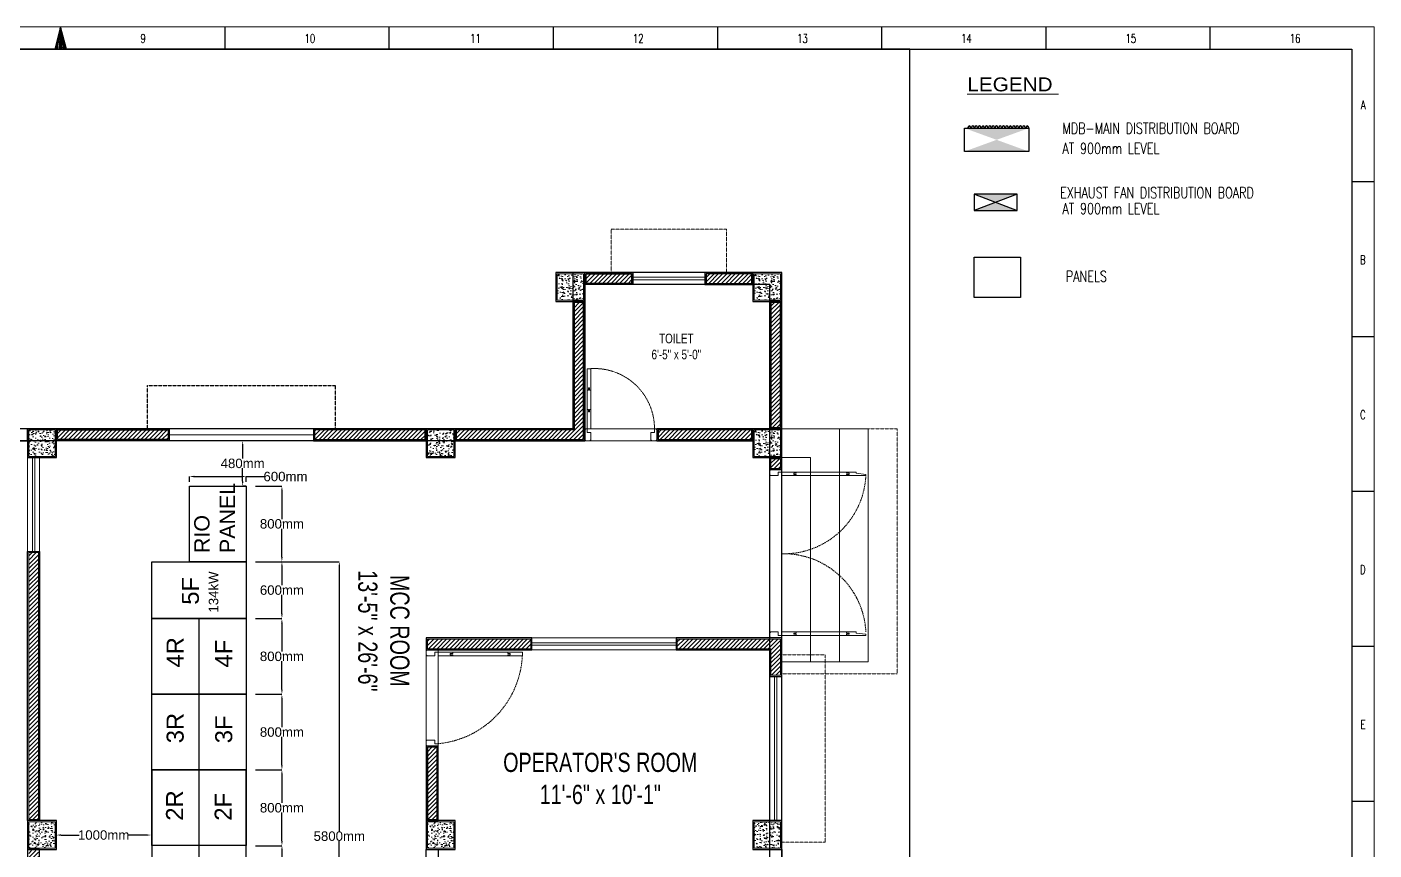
# Model space of a CAD drawing. Header units: inches. Extents: x -105538 to 282818, y -14900 to 167410.
# Drawn here: x -92005 to -77760, y 14336 to 23033 of the extents above; entities that cross this region are included whole.
import ezdxf

# ---------------------------------------------------------------- set-up
doc = ezdxf.new("R2010")
doc.units = ezdxf.units.IN
doc.header["$MEASUREMENT"] = 0
for name, pattern in [('DASH', [0.35, 0.25, -0.1]), ('DASHED', [0.75, 0.5, -0.25]), ('PHANTOMX2', [5, 2.5, -0.5, 0.5, -0.5, 0.5, -0.5])]:
    doc.linetypes.add(name, pattern=pattern)
doc.layers.get('Defpoints').update_dxf_attribs({"lineweight": 0})
for name, color, linetype in [('COLLUM', 1, 'Continuous'), ('Dimensions', 7, 'Continuous'), ('Panels', 1, 'Continuous'), ('TEG BORDER', 7, 'Continuous'), ('wall 05', 3, 'Continuous')]:
    doc.layers.add(name, color=color, linetype=linetype)
for name, color, linetype, lineweight in [('dim-8', 18, 'Continuous', 15), ('DOOR', 115, 'Continuous', 15), ('E-Legend', 7, 'Continuous', 30), ('E-MDB', 1, 'Continuous', 30), ('Glass', 142, 'Continuous', 9), ('grid', 9, 'Continuous', 13), ('HACTH', 8, 'Continuous', 9), ('Parapet', 6, 'Continuous', 15), ('Plaster Line', 5, 'Continuous', 15), ('Stair', 86, 'Continuous', 18), ('Sunshed', 5, 'Continuous', 15), ('WINDOW', 140, 'Continuous', 9)]:
    doc.layers.add(name, color=color, linetype=linetype, lineweight=lineweight)
doc.styles.get("Standard").update_dxf_attribs({"font": 'arial.ttf'})
doc.styles.add('Swiss721', font='swisscl.ttf')
doc.styles.add('TAVE1', font='ROMANS.shx', dxfattribs={"width": 0.75})
doc.styles.add('TEG BORDER', font='txt_qlt.shx', dxfattribs={"width": 0.7, "bigfont": 'hztxt.shx'})
doc.styles.add('TIMES', font='ARIALN.TTF')
doc.dimstyles.get("Standard").update_dxf_attribs({"dimtxt": 100, "dimasz": 50, "dimexe": 0.18, "dimexo": 0.0625, "dimgap": 0.09, "dimtad": 0, "dimtih": 1, "dimtoh": 1, "dimdec": 0, "dimzin": 0, "dimdsep": 46, "dimtxsty": 'Standard', "dimcen": 0.09, "dimadec": 0, "dimazin": 0, "dimtfac": 1, "dimtdec": 0, "dimtofl": 0, "dimtmove": 0, "dimatfit": 3, "dimfxl": 1, "dimtolj": 1, "dimtzin": 0, "dimarcsym": 0})
pattern_1 = [(45, (-3646018.81, -4345395.496), (-22.4506403, 22.4506403), [])]

# ---------------------------------------------------------------- blocks, each defined once
blk = doc.blocks.new('A$C0AFB10A6')
at = {"layer": 'Defpoints'}
for points in [[(0.25, 72), (0.25, 71.75), (0, 71.75), (0, 72)], [(5, 72), (5, 71.75), (4.75, 71.75), (4.75, 72)], [(0.25, 2), (0.25, 2.25), (0, 2.25), (0, 2)], [(5, 2), (5, 2.25), (4.75, 2.25), (4.75, 2)]]:
    blk.add_lwpolyline(points, close=True, dxfattribs=at)
at = {"layer": 'DOOR'}
for points in [[(5, 71), (3.5, 71), (3.5, 69.5), (0.25, 69.5), (0.25, 69.75), (0, 69.75), (0, 71.75), (0.25, 71.75), (0.25, 72), (4.75, 72), (4.75, 71.75), (5, 71.75), (5, 71)], [(10, 70.25), (10, 70), (11, 70), (11, 69.5), (5, 69.5), (5, 71), (11, 71), (11, 70.5), (10, 70.5), (10, 70.25), (10, 70.5), (11, 70.5), (11, 71), (32, 71), (32, 70.5), (33, 70.5), (33, 70), (32, 70), (32, 69.5), (11, 69.5), (40, 69.5), (40, 70), (35.99, 70.5), (35.99, 71), (32, 71)], [(5, 3), (3.5, 3), (3.5, 4.5), (0.25, 4.5), (0.25, 4.25), (0, 4.25), (0, 2.25), (0.25, 2.25), (0.25, 2), (4.75, 2), (4.75, 2.25), (5, 2.25), (5, 3)], [(10, 3.75), (10, 3.5), (11, 3.5), (11, 3), (5, 3), (5, 4.5), (11, 4.5), (11, 4), (10, 4), (10, 3.75), (10, 4), (11, 4), (11, 4.5), (32, 4.5), (32, 4), (33, 4), (33, 3.5), (32, 3.5), (32, 3), (11, 3), (40, 3), (40, 3.5), (35.99, 4), (35.99, 4.5), (32, 4.5)]]:
    blk.add_lwpolyline(points, dxfattribs=at)
at = {"layer": 'DOOR', "linetype": 'DASHED', "lineweight": 0}
for centre, start, end in [((5.83, 71.2), 268.6039, 357.1539), ((5.83, 2.8), 2.8461, 91.3961)]:
    blk.add_arc(centre, 34.21, start, end, dxfattribs=at)
at = {"layer": 'HACTH', "lineweight": 0, "ltscale": 10}
for p, q in [((0, 3.03), (0, 69.75)), ((5, 3), (5, 71))]:
    blk.add_line(p, q, dxfattribs=at)
blk = doc.blocks.new('A$C5AAA0143')
at = {"layer": 'Defpoints'}
for points in [[(-39.75, 5), (-40, 5), (-40, 4.75), (-39.75, 4.75)], [(-39.75, 0.25), (-40, 0.25), (-40, 0), (-39.75, 0)], [(0, 5), (-0.25, 5), (-0.25, 4.75), (0, 4.75)], [(0, 0.25), (-0.25, 0.25), (-0.25, 0), (0, 0)]]:
    blk.add_lwpolyline(points, close=True, dxfattribs=at)
at = {"layer": 'DOOR'}
for points in [[(-1.75, 10), (-2, 10), (-2, 11), (-2.5, 11), (-2.5, 5), (-1, 5), (-1, 11), (-1.5, 11), (-1.5, 10), (-1.75, 10), (-1.5, 10), (-1.5, 11), (-1, 11), (-1, 33.99), (-1.5, 33.99), (-1.5, 34.99), (-2, 34.99), (-2, 33.99), (-2.5, 33.99), (-2.5, 11), (-2.5, 39.99), (-1, 39.99), (-1, 33.99)], [(-39, 5), (-39, 3.5), (-37.5, 3.5), (-37.5, 0.25), (-37.75, 0.25), (-37.75, 0), (-39.75, 0), (-39.75, 0.25), (-40, 0.25), (-40, 4.75), (-39.75, 4.75), (-39.75, 5), (-39, 5)], [(-1, 5), (-1, 3.5), (-2.5, 3.5), (-2.5, 0.25), (-2.25, 0.25), (-2.25, 0), (-0.25, 0), (-0.25, 0.25), (0, 0.25), (0, 4.75), (-0.25, 4.75), (-0.25, 5), (-1, 5)]]:
    blk.add_lwpolyline(points, dxfattribs=at)
at = {"layer": 'DOOR', "linetype": 'DASHED', "lineweight": 0}
blk.add_arc((-0.49, 1.36), 38.68, 92.9729, 174.603, dxfattribs=at)
at = {"layer": 'HACTH', "lineweight": 0, "ltscale": 10}
for p, q in [((-1.5, 5), (-39, 5)), ((-2.25, 0), (-37.75, 0))]:
    blk.add_line(p, q, dxfattribs=at)
blk = doc.blocks.new('252 BORDER A2')
for p, q in [((297, 420), (297, 415)), ((334.12, 420), (334.12, 415)), ((371.25, 420), (371.25, 415)), ((408.37, 420), (408.37, 415)), ((445.5, 420), (445.5, 415)), ((482.62, 420), (482.62, 415)), ((519.75, 420), (519.75, 415)), ((556.87, 420), (556.87, 415)), ((594, 385), (589, 385)), ((594, 350), (589, 350)), ((594, 315), (589, 315)), ((594, 280), (589, 280)), ((594, 245), (589, 245))]:
    blk.add_line(p, q)
at = {"linetype": 'Continuous'}
blk.add_line((489, 415), (5, 415), dxfattribs=at)
at = {"color": 5, "lineweight": 15}
blk.add_lwpolyline([(0, 420), (594, 420), (594, 0), (0, 0)], close=True, dxfattribs=at)
blk.add_lwpolyline([(297, 420), (295.66, 415), (298.34, 415), (297, 420), (296, 415), (296.33, 415), (297, 420), (296.67, 415), (297.33, 415), (297, 420), (297.67, 415), (298, 415), (297, 420)])
blk.add_lwpolyline([(5, 415), (589, 415), (589, 5), (5, 5)], close=True)
at = {"layer": 'TEG BORDER'}
blk.add_line((489, 116), (489, 415), dxfattribs=at)
at = {"char_height": 2, "width": 2, "style": 'TEG BORDER'}
for s, insert, attachment_point in [('9', (315.05, 418.41), 1), ('\\pi2.2204e-016;10', (352.17, 418.41), 1), ('\\pi0.3;11', (389.3, 418.41), 1), ('\\pi2.2204e-016;12', (426.42, 418.41), 1), ('\\pi2.2204e-016;13', (463.55, 418.41), 1), ('\\pi-0.033333;14', (500.67, 418.41), 1), ('\\pi2.2204e-016;15', (537.8, 418.41), 1), ('\\pi0.033333;16', (574.92, 418.41), 1), ('A', (592.09, 403.39), 3), ('B', (592.09, 368.39), 3), ('C', (592.09, 333.39), 3), ('D', (592.09, 298.39), 3), ('E', (592.09, 263.39), 3)]:
    blk.add_mtext(s, dxfattribs=dict(at, insert=insert, attachment_point=attachment_point))
blk = doc.blocks.new('*D49')
at = {"layer": 'Defpoints', "color": 0, "transparency": 16777216}
for p in [(-89589, 17382), (-89588, 11582), (-88702, 11582)]:
    blk.add_point(p, dxfattribs=at)
at = {"layer": 'Dimensions', "color": 5, "lineweight": -2, "transparency": 16777216}
for p, q in [((-89589, 17382), (-88702, 17382)), ((-88702, 17332), (-88702, 14533)), ((-88702, 11632), (-88702, 14431)), ((-89588, 11582), (-88702, 11582))]:
    blk.add_line(p, q, dxfattribs=at)
at = {"layer": 'Dimensions', "color": 5, "transparency": 16777216}
for points in [[(-88710, 17332), (-88693, 17332), (-88702, 17382)], [(-88710, 11632), (-88693, 11632), (-88702, 11582)]]:
    blk.add_solid(points, dxfattribs=at)
at = {"layer": 'Dimensions', "color": 0, "transparency": 16777216, "insert": (-88702, 14482), "char_height": 100, "attachment_point": 5}
blk.add_mtext('\\A1;5800mm', dxfattribs=at)
blk = doc.blocks.new('*D50')
at = {"layer": 'Defpoints', "color": 0, "transparency": 16777216}
for p in [(-89589, 17382), (-89589, 16782), (-89309, 16782)]:
    blk.add_point(p, dxfattribs=at)
at = {"layer": 'Dimensions', "color": 5, "lineweight": -2, "transparency": 16777216}
for p, q in [((-89589, 17382), (-89309, 17382)), ((-89309, 17332), (-89309, 17133)), ((-89309, 16832), (-89309, 17031)), ((-89589, 16782), (-89309, 16782))]:
    blk.add_line(p, q, dxfattribs=at)
at = {"layer": 'Dimensions', "color": 5, "transparency": 16777216}
for points in [[(-89317, 17332), (-89301, 17332), (-89309, 17382)], [(-89317, 16832), (-89301, 16832), (-89309, 16782)]]:
    blk.add_solid(points, dxfattribs=at)
at = {"layer": 'Dimensions', "color": 0, "transparency": 16777216, "insert": (-89309, 17082), "char_height": 100, "attachment_point": 5}
blk.add_mtext('\\A1;600mm', dxfattribs=at)
blk = doc.blocks.new('*D51')
at = {"layer": 'Defpoints', "color": 0, "transparency": 16777216}
for p in [(-89589, 16782), (-89589, 15982), (-89309, 15982)]:
    blk.add_point(p, dxfattribs=at)
at = {"layer": 'Dimensions', "color": 5, "lineweight": -2, "transparency": 16777216}
for p, q in [((-89589, 16782), (-89309, 16782)), ((-89309, 16732), (-89309, 16433)), ((-89309, 16032), (-89309, 16331)), ((-89589, 15982), (-89309, 15982))]:
    blk.add_line(p, q, dxfattribs=at)
at = {"layer": 'Dimensions', "color": 5, "transparency": 16777216}
for points in [[(-89317, 16732), (-89301, 16732), (-89309, 16782)], [(-89317, 16032), (-89301, 16032), (-89309, 15982)]]:
    blk.add_solid(points, dxfattribs=at)
at = {"layer": 'Dimensions', "color": 0, "transparency": 16777216, "insert": (-89309, 16382), "char_height": 100, "attachment_point": 5}
blk.add_mtext('\\A1;800mm', dxfattribs=at)
blk = doc.blocks.new('*D52')
at = {"layer": 'Defpoints', "color": 0, "transparency": 16777216}
for p in [(-89589, 15982), (-89589, 15182), (-89309, 15182)]:
    blk.add_point(p, dxfattribs=at)
at = {"layer": 'Dimensions', "color": 5, "lineweight": -2, "transparency": 16777216}
for p, q in [((-89589, 15982), (-89309, 15982)), ((-89309, 15932), (-89309, 15633)), ((-89309, 15232), (-89309, 15531)), ((-89589, 15182), (-89309, 15182))]:
    blk.add_line(p, q, dxfattribs=at)
at = {"layer": 'Dimensions', "color": 5, "transparency": 16777216}
for points in [[(-89317, 15932), (-89301, 15932), (-89309, 15982)], [(-89317, 15232), (-89301, 15232), (-89309, 15182)]]:
    blk.add_solid(points, dxfattribs=at)
at = {"layer": 'Dimensions', "color": 0, "transparency": 16777216, "insert": (-89309, 15582), "char_height": 100, "attachment_point": 5}
blk.add_mtext('\\A1;800mm', dxfattribs=at)
blk = doc.blocks.new('*D53')
at = {"layer": 'Defpoints', "color": 0, "transparency": 16777216}
for p in [(-89589, 15182), (-89589, 14382), (-89309, 14382)]:
    blk.add_point(p, dxfattribs=at)
at = {"layer": 'Dimensions', "color": 5, "lineweight": -2, "transparency": 16777216}
for p, q in [((-89588, 15182), (-89308, 15182)), ((-89309, 15132), (-89309, 14833)), ((-89309, 14432), (-89309, 14731)), ((-89588, 14382), (-89308, 14382))]:
    blk.add_line(p, q, dxfattribs=at)
at = {"layer": 'Dimensions', "color": 5, "transparency": 16777216}
for points in [[(-89317, 15132), (-89300, 15132), (-89309, 15182)], [(-89317, 14432), (-89300, 14432), (-89309, 14382)]]:
    blk.add_solid(points, dxfattribs=at)
at = {"layer": 'Dimensions', "color": 0, "transparency": 16777216, "insert": (-89309, 14782), "char_height": 100, "attachment_point": 5}
blk.add_mtext('\\A1;800mm', dxfattribs=at)
blk = doc.blocks.new('*D54')
at = {"layer": 'Defpoints', "color": 0, "transparency": 16777216}
for p in [(-89588, 14382), (-89588, 13582), (-89308, 13582)]:
    blk.add_point(p, dxfattribs=at)
at = {"layer": 'Dimensions', "color": 5, "lineweight": -2, "transparency": 16777216}
for p, q in [((-89588, 14382), (-89308, 14382)), ((-89308, 14332), (-89308, 14033)), ((-89308, 13632), (-89308, 13931)), ((-89588, 13582), (-89308, 13582))]:
    blk.add_line(p, q, dxfattribs=at)
at = {"layer": 'Dimensions', "color": 5, "transparency": 16777216}
for points in [[(-89317, 14332), (-89300, 14332), (-89308, 14382)], [(-89317, 13632), (-89300, 13632), (-89308, 13582)]]:
    blk.add_solid(points, dxfattribs=at)
at = {"layer": 'Dimensions', "color": 0, "transparency": 16777216, "insert": (-89308, 13982), "char_height": 100, "attachment_point": 5}
blk.add_mtext('\\A1;800mm', dxfattribs=at)
blk = doc.blocks.new('*D58')
at = {"layer": 'Defpoints', "color": 0, "transparency": 16777216}
for p in [(-91694, 14494), (-90694, 14494), (-90694, 14494)]:
    blk.add_point(p, dxfattribs=at)
at = {"layer": 'Dimensions', "color": 5, "lineweight": -2, "transparency": 16777216}
for p, q in [((-91694, 14495), (-91694, 14495)), ((-91644, 14494), (-91454, 14494)), ((-90744, 14494), (-90934, 14494)), ((-90694, 14495), (-90694, 14495))]:
    blk.add_line(p, q, dxfattribs=at)
at = {"layer": 'Dimensions', "color": 5, "transparency": 16777216}
for points in [[(-91644, 14503), (-91644, 14486), (-91694, 14494)], [(-90744, 14503), (-90744, 14486), (-90694, 14494)]]:
    blk.add_solid(points, dxfattribs=at)
at = {"layer": 'Dimensions', "color": 0, "transparency": 16777216, "insert": (-91194, 14494), "char_height": 100, "attachment_point": 5}
blk.add_mtext('\\A1;1000mm', dxfattribs=at)
blk = doc.blocks.new('*D63')
at = {"layer": 'Defpoints', "color": 0, "transparency": 16777216}
for p in [(-89724, 18660), (-88976, 18660), (-89686, 18182)]:
    blk.add_point(p, dxfattribs=at)
at = {"layer": 'Dimensions', "color": 5, "lineweight": -2, "transparency": 16777216}
for p, q in [((-88976, 18660), (-89724, 18660)), ((-89724, 18610), (-89724, 18472)), ((-89724, 18232), (-89724, 18370)), ((-89686, 18182), (-89724, 18182))]:
    blk.add_line(p, q, dxfattribs=at)
at = {"layer": 'Dimensions', "color": 5, "transparency": 16777216}
for points in [[(-89732, 18610), (-89716, 18610), (-89724, 18660)], [(-89732, 18232), (-89716, 18232), (-89724, 18182)]]:
    blk.add_solid(points, dxfattribs=at)
at = {"layer": 'Dimensions', "color": 0, "transparency": 16777216, "insert": (-89724, 18421), "char_height": 100, "attachment_point": 5}
blk.add_mtext('\\A1;480mm', dxfattribs=at)
blk = doc.blocks.new('*D64')
at = {"layer": 'Defpoints', "color": 0, "transparency": 16777216}
for p in [(-90286, 18282), (-90286, 18228), (-89686, 18228)]:
    blk.add_point(p, dxfattribs=at)
at = {"layer": 'Dimensions', "color": 5, "lineweight": -2, "transparency": 16777216}
for p, q in [((-90286, 18228), (-90286, 18282)), ((-90236, 18282), (-89736, 18282)), ((-89686, 18228), (-89686, 18282)), ((-89686, 18282), (-89497, 18282))]:
    blk.add_line(p, q, dxfattribs=at)
at = {"layer": 'Dimensions', "color": 5, "transparency": 16777216}
for points in [[(-90236, 18291), (-90236, 18274), (-90286, 18282)], [(-89736, 18291), (-89736, 18274), (-89686, 18282)]]:
    blk.add_solid(points, dxfattribs=at)
at = {"layer": 'Dimensions', "color": 0, "transparency": 16777216, "insert": (-89271, 18282), "char_height": 100, "attachment_point": 5}
blk.add_mtext('\\A1;600mm', dxfattribs=at)
blk = doc.blocks.new('*D65')
at = {"layer": 'Defpoints', "color": 0, "transparency": 16777216}
for p in [(-89589, 18182), (-89589, 17382), (-89309, 17382)]:
    blk.add_point(p, dxfattribs=at)
at = {"layer": 'Dimensions', "color": 5, "lineweight": -2, "transparency": 16777216}
for p, q in [((-89589, 18182), (-89309, 18182)), ((-89309, 18132), (-89309, 17833)), ((-89309, 17432), (-89309, 17731)), ((-89589, 17382), (-89309, 17382))]:
    blk.add_line(p, q, dxfattribs=at)
at = {"layer": 'Dimensions', "color": 5, "transparency": 16777216}
for points in [[(-89317, 18132), (-89301, 18132), (-89309, 18182)], [(-89317, 17432), (-89301, 17432), (-89309, 17382)]]:
    blk.add_solid(points, dxfattribs=at)
at = {"layer": 'Dimensions', "color": 0, "transparency": 16777216, "insert": (-89309, 17782), "char_height": 100, "attachment_point": 5}
blk.add_mtext('\\A1;800mm', dxfattribs=at)

msp = doc.modelspace()

# ---------------------------------------------------------------- hatches: boundary and pattern name
h = msp.add_hatch(color=252)
h.dxf.hatch_style = 1
h.paths.add_polyline_path([(-81534.3, 21267.5), (-81986.3, 21267.5), (-81760.8, 21181.3)])
h.paths.add_polyline_path([(-81760.8, 21181.3), (-81988.2, 21094.8), (-81534.3, 21094.8)])
at = {"layer": 'HACTH', "lineweight": 0}
h = msp.add_hatch(dxfattribs=at)
h.set_pattern_fill('ANSI31', color=256, scale=254, style=0)
h.set_pattern_definition(pattern_1)
h.paths.add_polyline_path([(-84035.8, 18469.7), (-84137.4, 18469.7), (-84137.4, 18368.1), (-84035.8, 18368.1)])
h.paths.add_polyline_path([(-84035.8, 20120.7), (-84137.4, 20120.7), (-84137.4, 18799.9), (-84035.8, 18799.9)])
h.paths.add_polyline_path([(-84823.2, 20323.9), (-84340.6, 20323.9), (-84340.6, 20425.5), (-84823.2, 20425.5)])
h.paths.add_polyline_path([(-86093.2, 20425.5), (-86093.2, 20323.9), (-85610.6, 20323.9), (-85610.6, 20425.5)])
h.paths.add_polyline_path([(-86118.6, 20120.7), (-86220.2, 20120.7), (-86220.2, 18774.5), (-87464.8, 18774.5), (-87464.8, 18672.9), (-86118.6, 18672.9)])
h = msp.add_hatch(dxfattribs=at)
h.set_pattern_fill('AR-CONC', color=256, scale=12.7, style=0)
h.set_pattern_definition([(50, (-3530275.094, -4370798.36), (91.0920432, -7.9695211), [9.525, -104.775]), (355, (-3530275.09, -4370798.36), (-17.6214194, 95.528401), [7.62, -83.82]), (100.4514, (-3530267.5, -4370799.03), (73.4706915, 87.5588218), [8.0950041, -89.0450482]), (46.1842, (-3530275.1, -4370772.96), (135.5396132, -21.0209148), [14.2875, -157.1625]), (96.6356, (-3530263.8, -4370774.71), (118.7021636, 123.7129696), [12.1425066, -133.567551]), (351.1842, (-3530275.1, -4370772.96), (118.702067, 123.7130623), [11.43, -125.73]), (21, (-3530262.394, -4370779.31), (75.8071956, -51.1325991), [9.525, -104.775]), (326, (-3530262.39, -4370779.31), (30.9010472, 92.0940557), [7.62, -83.82]), (71.4514, (-3530256.08, -4370783.57), (106.7082738, 40.9613731), [8.0950041, -89.0450482]), (37.5, (-3530275.094, -4370798.362), (1.54430163, 42.27751944), [0, -82.804, 0, -85.09, 0, -84.1375]), (7.5, (-3530275.094, -4370798.362), (33.40983126, 50.0902874), [0, -48.514, 0, -80.899, 0, -32.0675]), (327.5, (-3530303.415, -4370798.362), (67.7954494, -2.8644687), [0, -31.75, 0, -99.06, 0, -131.445]), (317.5, (-3530316.115, -4370798.36), (74.0646435, 12.71333276), [0, -41.275, 0, -65.786, 0, -93.345])])
h.paths.add_polyline_path([(-86398, 20146.1), (-86118.6, 20146.1), (-86118.6, 20425.5), (-86398, 20425.5)])
h = msp.add_hatch(dxfattribs=at)
h.set_pattern_fill('AR-CONC', color=256, scale=12.7, style=0)
h.set_pattern_definition([(50, (-3528192.294, -4370798.36), (91.0920432, -7.9695211), [9.525, -104.775]), (355, (-3528192.29, -4370798.36), (-17.6214194, 95.528401), [7.62, -83.82]), (100.4514, (-3528184.7, -4370799.03), (73.4706915, 87.5588218), [8.0950041, -89.0450482]), (46.1842, (-3528192.3, -4370772.96), (135.5396132, -21.0209148), [14.2875, -157.1625]), (96.6356, (-3528181, -4370774.71), (118.7021636, 123.7129696), [12.1425066, -133.567551]), (351.1842, (-3528192.3, -4370772.96), (118.702067, 123.7130623), [11.43, -125.73]), (21, (-3528179.594, -4370779.31), (75.8071956, -51.1325991), [9.525, -104.775]), (326, (-3528179.59, -4370779.31), (30.9010472, 92.0940557), [7.62, -83.82]), (71.4514, (-3528173.28, -4370783.57), (106.7082738, 40.9613731), [8.0950041, -89.0450482]), (37.5, (-3528192.294, -4370798.362), (1.54430163, 42.27751944), [0, -82.804, 0, -85.09, 0, -84.1375]), (7.5, (-3528192.294, -4370798.362), (33.40983126, 50.0902874), [0, -48.514, 0, -80.899, 0, -32.0675]), (327.5, (-3528220.615, -4370798.362), (67.7954494, -2.8644687), [0, -31.75, 0, -99.06, 0, -131.445]), (317.5, (-3528233.315, -4370798.36), (74.0646435, 12.71333276), [0, -41.275, 0, -65.786, 0, -93.345])])
h.paths.add_polyline_path([(-84315.2, 20146.1), (-84035.8, 20146.1), (-84035.8, 20425.5), (-84315.2, 20425.5)])
h = msp.add_hatch(dxfattribs=at)
h.set_pattern_fill('AR-CONC', color=256, scale=12.7, style=0)
h.set_pattern_definition([(50, (-3668377.05, -4345497.096), (91.0920432, -7.9695211), [9.525, -104.775]), (355, (-3668377.05, -4345497.1), (-17.6214194, 95.528401), [7.62, -83.82]), (100.4514, (-3668369.46, -4345497.76), (73.4706915, 87.5588218), [8.0950041, -89.0450482]), (46.1842, (-3668377.05, -4345471.7), (135.5396132, -21.0209148), [14.2875, -157.1625]), (96.6356, (-3668365.75, -4345473.45), (118.7021636, 123.7129696), [12.1425066, -133.567551]), (351.1842, (-3668377.05, -4345471.7), (118.702067, 123.7130623), [11.43, -125.73]), (21, (-3668364.35, -4345478.046), (75.8071956, -51.1325991), [9.525, -104.775]), (326, (-3668364.35, -4345478.05), (30.9010472, 92.0940557), [7.62, -83.82]), (71.4514, (-3668358.03, -4345482.31), (106.7082738, 40.9613731), [8.0950041, -89.0450482]), (37.5, (-3668377.05, -4345497.096), (1.54430163, 42.27751944), [0, -82.804, 0, -85.09, 0, -84.1375]), (7.5, (-3668377.05, -4345497.096), (33.40983126, 50.0902874), [0, -48.514, 0, -80.899, 0, -32.0675]), (327.5, (-3668405.37, -4345497.096), (67.7954494, -2.86446871), [0, -31.75, 0, -99.06, 0, -131.445]), (317.5, (-3668418.07, -4345497.096), (74.0646435, 12.71333276), [0, -41.275, 0, -65.786, 0, -93.345])])
h.paths.add_polyline_path([(-91846.3, 18660.2), (-91846.3, 18774.5), (-91986, 18774.5), (-91986, 18660.2)])
h.paths.add_polyline_path([(-91706.6, 18660.2), (-91706.6, 18774.5), (-91846.3, 18774.5), (-91846.3, 18660.2)])
h.paths.add_polyline_path([(-91846.3, 18495.1), (-91706.6, 18495.1), (-91706.6, 18660.2), (-91846.3, 18660.2)])
h.paths.add_polyline_path([(-91986, 18495.1), (-91846.3, 18495.1), (-91846.3, 18660.2), (-91986, 18660.2)])
h = msp.add_hatch(dxfattribs=at)
h.set_pattern_fill('ANSI31', color=256, scale=254, style=0)
h.set_pattern_definition(pattern_1)
h.paths.add_polyline_path([(-87795, 18774.5), (-88963.4, 18774.5), (-88963.4, 18672.9), (-87795, 18672.9)])
h.paths.add_polyline_path([(-91681.2, 18672.9), (-90512.8, 18672.9), (-90512.8, 18774.5), (-91681.2, 18774.5)])
h = msp.add_hatch(dxfattribs=at)
h.set_pattern_fill('AR-CONC', color=256, scale=12.7, style=0)
h.set_pattern_definition([(50, (-3527455.694, -4372449.36), (91.0920432, -7.9695211), [9.525, -104.775]), (355, (-3527455.69, -4372449.36), (-17.6214194, 95.528401), [7.62, -83.82]), (100.4514, (-3527448.1, -4372450.03), (73.4706915, 87.5588218), [8.0950041, -89.0450482]), (46.1842, (-3527455.7, -4372423.96), (135.5396132, -21.0209148), [14.2875, -157.1625]), (96.6356, (-3527444.4, -4372425.71), (118.7021636, 123.7129696), [12.1425066, -133.567551]), (351.1842, (-3527455.7, -4372423.96), (118.702067, 123.7130623), [11.43, -125.73]), (21, (-3527442.994, -4372430.31), (75.8071956, -51.1325991), [9.525, -104.775]), (326, (-3527442.99, -4372430.31), (30.9010472, 92.0940557), [7.62, -83.82]), (71.4514, (-3527436.68, -4372434.57), (106.7082738, 40.9613731), [8.0950041, -89.0450482]), (37.5, (-3527455.694, -4372449.362), (1.54430163, 42.27751944), [0, -82.804, 0, -85.09, 0, -84.1375]), (7.5, (-3527455.694, -4372449.362), (33.40983126, 50.0902874), [0, -48.514, 0, -80.899, 0, -32.0675]), (327.5, (-3527484.015, -4372449.362), (67.7954494, -2.8644687), [0, -31.75, 0, -99.06, 0, -131.445]), (317.5, (-3527496.715, -4372449.36), (74.0646435, 12.71333276), [0, -41.275, 0, -65.786, 0, -93.345])])
h.paths.add_polyline_path([(-87769.6, 18774.5), (-87769.6, 18495.1), (-87490.2, 18495.1), (-87490.2, 18774.5)])
h = msp.add_hatch(dxfattribs=at)
h.set_pattern_fill('ANSI31', color=256, scale=254, style=0)
h.set_pattern_definition([(45, (-3676682.85, -4345497.096), (-22.4506403, 22.4506403), [])])
h.paths.add_polyline_path([(-84340.6, 18774.5), (-85331.2, 18774.5), (-85331.2, 18672.9), (-84340.6, 18672.9)])
h = msp.add_hatch(dxfattribs=at)
h.set_pattern_fill('AR-CONC', color=256, scale=12.7, style=0)
h.set_pattern_definition([(50, (-3528192.294, -4372449.36), (91.0920432, -7.9695211), [9.525, -104.775]), (355, (-3528192.29, -4372449.36), (-17.6214194, 95.528401), [7.62, -83.82]), (100.4514, (-3528184.7, -4372450.03), (73.4706915, 87.5588218), [8.0950041, -89.0450482]), (46.1842, (-3528192.3, -4372423.96), (135.5396132, -21.0209148), [14.2875, -157.1625]), (96.6356, (-3528181, -4372425.71), (118.7021636, 123.7129696), [12.1425066, -133.567551]), (351.1842, (-3528192.3, -4372423.96), (118.702067, 123.7130623), [11.43, -125.73]), (21, (-3528179.594, -4372430.31), (75.8071956, -51.1325991), [9.525, -104.775]), (326, (-3528179.59, -4372430.31), (30.9010472, 92.0940557), [7.62, -83.82]), (71.4514, (-3528173.28, -4372434.57), (106.7082738, 40.9613731), [8.0950041, -89.0450482]), (37.5, (-3528192.294, -4372449.362), (1.54430163, 42.27751944), [0, -82.804, 0, -85.09, 0, -84.1375]), (7.5, (-3528192.294, -4372449.362), (33.40983126, 50.0902874), [0, -48.514, 0, -80.899, 0, -32.0675]), (327.5, (-3528220.615, -4372449.362), (67.7954494, -2.8644687), [0, -31.75, 0, -99.06, 0, -131.445]), (317.5, (-3528233.315, -4372449.36), (74.0646435, 12.71333276), [0, -41.275, 0, -65.786, 0, -93.345])])
h.paths.add_polyline_path([(-84315.2, 18495.1), (-84035.8, 18495.1), (-84035.8, 18774.5), (-84315.2, 18774.5)])
h = msp.add_hatch(dxfattribs=at)
h.set_pattern_fill('ANSI31', color=256, scale=254, style=0)
h.set_pattern_definition(pattern_1)
h.paths.add_polyline_path([(-91884.4, 17479.1), (-91986, 17479.1), (-91986, 14659.7), (-91884.4, 14659.7)])
h.paths.add_polyline_path([(-91986, 11764.1), (-91884.4, 11764.1), (-91884.4, 14329.5), (-91986, 14329.5)])
h = msp.add_hatch(dxfattribs=at)
h.set_pattern_fill('ANSI31', color=256, scale=254, style=0)
h.set_pattern_definition(pattern_1)
h.paths.add_polyline_path([(-87668, 15421.7), (-87769.6, 15421.7), (-87769.6, 14659.7), (-87668, 14659.7)])
h.paths.add_polyline_path([(-86677.4, 16463.1), (-86677.4, 16564.7), (-87769.6, 16564.7), (-87769.6, 16463.1)])
h.paths.add_polyline_path([(-85128, 16564.7), (-85128, 16463.1), (-84137.4, 16463.1), (-84137.4, 16183.7), (-84035.8, 16183.7), (-84035.8, 16564.7)])
h = msp.add_hatch(dxfattribs=at)
h.set_pattern_fill('AR-CONC', color=256, scale=12.7, style=0)
h.set_pattern_definition([(50, (-3531672.094, -4368029.76), (91.0920432, -7.9695211), [9.525, -104.775]), (355, (-3531672.09, -4368029.76), (-17.6214194, 95.528401), [7.62, -83.82]), (100.4514, (-3531664.5, -4368030.43), (73.4706915, 87.5588218), [8.0950041, -89.0450482]), (46.1842, (-3531672.1, -4368004.36), (135.5396132, -21.0209148), [14.2875, -157.1625]), (96.6356, (-3531660.8, -4368006.11), (118.7021636, 123.7129696), [12.1425066, -133.567551]), (351.1842, (-3531672.1, -4368004.36), (118.702067, 123.7130623), [11.43, -125.73]), (21, (-3531659.394, -4368010.71), (75.8071956, -51.1325991), [9.525, -104.775]), (326, (-3531659.39, -4368010.71), (30.9010472, 92.0940557), [7.62, -83.82]), (71.4514, (-3531653.08, -4368014.97), (106.7082738, 40.9613731), [8.0950041, -89.0450482]), (37.5, (-3531672.094, -4368029.762), (1.54430163, 42.27751944), [0, -82.804, 0, -85.09, 0, -84.1375]), (7.5, (-3531672.094, -4368029.762), (33.40983126, 50.0902874), [0, -48.514, 0, -80.899, 0, -32.0675]), (327.5, (-3531700.415, -4368029.762), (67.7954494, -2.8644687), [0, -31.75, 0, -99.06, 0, -131.445]), (317.5, (-3531713.115, -4368029.76), (74.0646435, 12.71333276), [0, -41.275, 0, -65.786, 0, -93.345])])
h.paths.add_polyline_path([(-91706.6, 14634.3), (-91986, 14634.3), (-91986, 14354.9), (-91706.6, 14354.9)])
h = msp.add_hatch(dxfattribs=at)
h.set_pattern_fill('AR-CONC', color=256, scale=12.7, style=0)
h.set_pattern_definition([(50, (-3527455.694, -4368029.76), (91.0920432, -7.9695211), [9.525, -104.775]), (355, (-3527455.69, -4368029.76), (-17.6214194, 95.528401), [7.62, -83.82]), (100.4514, (-3527448.1, -4368030.43), (73.4706915, 87.5588218), [8.0950041, -89.0450482]), (46.1842, (-3527455.7, -4368004.36), (135.5396132, -21.0209148), [14.2875, -157.1625]), (96.6356, (-3527444.4, -4368006.11), (118.7021636, 123.7129696), [12.1425066, -133.567551]), (351.1842, (-3527455.7, -4368004.36), (118.702067, 123.7130623), [11.43, -125.73]), (21, (-3527442.994, -4368010.71), (75.8071956, -51.1325991), [9.525, -104.775]), (326, (-3527442.99, -4368010.71), (30.9010472, 92.0940557), [7.62, -83.82]), (71.4514, (-3527436.68, -4368014.97), (106.7082738, 40.9613731), [8.0950041, -89.0450482]), (37.5, (-3527455.694, -4368029.762), (1.54430163, 42.27751944), [0, -82.804, 0, -85.09, 0, -84.1375]), (7.5, (-3527455.694, -4368029.762), (33.40983126, 50.0902874), [0, -48.514, 0, -80.899, 0, -32.0675]), (327.5, (-3527484.015, -4368029.762), (67.7954494, -2.8644687), [0, -31.75, 0, -99.06, 0, -131.445]), (317.5, (-3527496.715, -4368029.76), (74.0646435, 12.71333276), [0, -41.275, 0, -65.786, 0, -93.345])])
h.paths.add_polyline_path([(-87490.2, 14634.3), (-87769.6, 14634.3), (-87769.6, 14354.9), (-87490.2, 14354.9)])
h = msp.add_hatch(dxfattribs=at)
h.set_pattern_fill('AR-CONC', color=256, scale=12.7, style=0)
h.set_pattern_definition([(50, (-3528192.294, -4368029.76), (91.0920432, -7.9695211), [9.525, -104.775]), (355, (-3528192.29, -4368029.76), (-17.6214194, 95.528401), [7.62, -83.82]), (100.4514, (-3528184.7, -4368030.43), (73.4706915, 87.5588218), [8.0950041, -89.0450482]), (46.1842, (-3528192.3, -4368004.36), (135.5396132, -21.0209148), [14.2875, -157.1625]), (96.6356, (-3528181, -4368006.11), (118.7021636, 123.7129696), [12.1425066, -133.567551]), (351.1842, (-3528192.3, -4368004.36), (118.702067, 123.7130623), [11.43, -125.73]), (21, (-3528179.594, -4368010.71), (75.8071956, -51.1325991), [9.525, -104.775]), (326, (-3528179.59, -4368010.71), (30.9010472, 92.0940557), [7.62, -83.82]), (71.4514, (-3528173.28, -4368014.97), (106.7082738, 40.9613731), [8.0950041, -89.0450482]), (37.5, (-3528192.294, -4368029.762), (1.54430163, 42.27751944), [0, -82.804, 0, -85.09, 0, -84.1375]), (7.5, (-3528192.294, -4368029.762), (33.40983126, 50.0902874), [0, -48.514, 0, -80.899, 0, -32.0675]), (327.5, (-3528220.615, -4368029.762), (67.7954494, -2.8644687), [0, -31.75, 0, -99.06, 0, -131.445]), (317.5, (-3528233.315, -4368029.76), (74.0646435, 12.71333276), [0, -41.275, 0, -65.786, 0, -93.345])])
h.paths.add_polyline_path([(-84315.2, 14354.9), (-84035.8, 14354.9), (-84035.8, 14634.3), (-84315.2, 14634.3)])
at = {"layer": 'Panels'}
h = msp.add_hatch(color=256, dxfattribs=at)
h.dxf.hatch_style = 1
h.paths.add_polyline_path([(-81751, 21840.2), (-82090.3, 21716.9), (-81411.7, 21716.9)])
h.paths.add_polyline_path([(-82090.3, 21963.6), (-81751, 21840.2), (-81411.7, 21963.6)])

# ---------------------------------------------------------------- linework, layer by layer
at = {"color": 252}
for p, q in [((-81534.3, 21267.5), (-81988.2, 21094.8)), ((-81986.3, 21267.5), (-81534.3, 21094.8))]:
    msp.add_line(p, q, dxfattribs=at)
msp.add_line((-90185.6, 13582.3), (-90185.6, 16781.7))
msp.add_lwpolyline([(-81534.3, 21267.5), (-81988.2, 21267.5), (-81988.2, 21094.8), (-81534.3, 21094.8)], close=True, dxfattribs=at)
for points in [[(-81988.2, 20601.6), (-81497.9, 20601.6), (-81497.9, 20175.9), (-81988.2, 20175.9)], [(-89685.6, 17382.3), (-90285.6, 17382.3), (-90285.6, 18182.3), (-89685.6, 18182.3)], [(-90685.6, 17382.3), (-89685.6, 17382.3), (-89685.6, 16782.3), (-90685.6, 16782.3)], [(-90685.6, 16782.3), (-89685.6, 16782.3), (-89685.6, 15982.3), (-90685.6, 15982.3)], [(-90685.6, 15982.3), (-89685.6, 15982.3), (-89685.6, 15182.3), (-90685.6, 15182.3)], [(-90685.6, 13582.3), (-89685.6, 13582.3), (-89685.6, 15182.3), (-90685.6, 15182.3)], [(-90685.6, 15182.3), (-89685.6, 15182.3), (-89685.6, 14382.3), (-90685.6, 14382.3)]]:
    msp.add_lwpolyline(points, close=True)
at = {"layer": 'COLLUM', "linetype": 'Continuous', "ltscale": 10}
for points in [[(-86410.7, 20133.4), (-86105.9, 20133.4), (-86105.9, 20438.2), (-86410.7, 20438.2)], [(-84327.9, 20133.4), (-84023.1, 20133.4), (-84023.1, 20438.2), (-84327.9, 20438.2)], [(-91998.7, 18482.4), (-91693.9, 18482.4), (-91693.9, 18787.2), (-91998.7, 18787.2)], [(-87782.3, 18482.4), (-87477.5, 18482.4), (-87477.5, 18787.2), (-87782.3, 18787.2)], [(-84327.9, 18482.4), (-84023.1, 18482.4), (-84023.1, 18787.2), (-84327.9, 18787.2)], [(-91998.7, 14342.2), (-91693.9, 14342.2), (-91693.9, 14647), (-91998.7, 14647)], [(-87782.3, 14342.2), (-87477.5, 14342.2), (-87477.5, 14647), (-87782.3, 14647)], [(-84327.9, 14342.2), (-84023.1, 14342.2), (-84023.1, 14647), (-84327.9, 14647)]]:
    msp.add_lwpolyline(points, close=True, dxfattribs=at)
at = {"layer": 'Defpoints'}
for points in [[(-86105.9, 18787.2), (-86099.6, 18787.2), (-86099.6, 18780.9), (-86105.9, 18780.9)], [(-86105.9, 18666.6), (-86099.6, 18666.6), (-86099.6, 18660.2), (-86105.9, 18660.2)], [(-85350.3, 18787.2), (-85343.9, 18787.2), (-85343.9, 18780.9), (-85350.3, 18780.9)], [(-85350.3, 18787.2), (-85343.9, 18787.2), (-85343.9, 18780.9), (-85350.3, 18780.9)], [(-85350.3, 18666.6), (-85343.9, 18666.6), (-85343.9, 18660.2), (-85350.3, 18660.2)]]:
    msp.add_lwpolyline(points, close=True, dxfattribs=at)
at = {"layer": 'DOOR'}
for points in [[(-86061.5, 18965), (-86055.1, 18965), (-86055.1, 18990.4), (-86042.4, 18990.4), (-86042.4, 18787.2), (-86080.5, 18787.2), (-86080.5, 18990.4), (-86067.8, 18990.4), (-86067.8, 18965), (-86061.5, 18965), (-86067.8, 18965), (-86067.8, 18990.4), (-86080.5, 18990.4), (-86080.5, 19193.6), (-86067.8, 19193.6), (-86067.8, 19219), (-86055.1, 19219), (-86055.1, 19193.6), (-86042.4, 19193.6), (-86042.4, 18990.4), (-86042.4, 19422.2), (-86080.5, 19422.2), (-86080.5, 19193.6)], [(-86080.5, 18787.2), (-86080.5, 18749.1), (-86042.4, 18749.1), (-86042.4, 18666.6), (-86048.8, 18666.6), (-86048.8, 18660.2), (-86099.6, 18660.2), (-86099.6, 18666.6), (-86105.9, 18666.6), (-86105.9, 18780.9), (-86099.6, 18780.9), (-86099.6, 18787.2), (-86080.5, 18787.2)], [(-85369.3, 18787.2), (-85369.3, 18749.1), (-85407.4, 18749.1), (-85407.4, 18666.6), (-85401.1, 18666.6), (-85401.1, 18660.2), (-85350.3, 18660.2), (-85350.3, 18666.6), (-85343.9, 18666.6), (-85343.9, 18780.9), (-85350.3, 18780.9), (-85350.3, 18787.2), (-85369.3, 18787.2)]]:
    msp.add_lwpolyline(points, dxfattribs=at)
at = {"layer": 'DOOR', "linetype": 'DASHED'}
msp.add_arc((-86003.5, 18789.2), 634.2, 359.81918, 93.5175, dxfattribs=at)
at = {"layer": 'Glass'}
for points in [[(-85597.9, 20387.4), (-84835.9, 20387.4)], [(-85597.9, 20362), (-84835.9, 20362)], [(-91947.9, 17491.8), (-91947.9, 18482.4)], [(-91922.5, 17491.8), (-91922.5, 18482.4)], [(-85140.7, 16526.6), (-86664.7, 16526.6)], [(-85140.7, 16501.2), (-86664.7, 16501.2)], [(-84099.3, 16171), (-84099.3, 14647)], [(-84073.9, 16171), (-84073.9, 14647)]]:
    msp.add_lwpolyline(points, dxfattribs=at)
at = {"layer": 'Glass', "ltscale": 10}
msp.add_lwpolyline([(-90500.1, 18787.2), (-88976.1, 18787.2), (-88976.1, 18723.7), (-90500.1, 18723.7)], close=True, dxfattribs=at)
at = {"layer": 'grid', "linetype": 'PHANTOMX2', "ltscale": 0.2}
msp.add_lwpolyline([(-84150.1, 14342.2), (-84150.1, 16399.6)], dxfattribs=at)
at = {"layer": 'HACTH', "ltscale": 10}
for p, q in [((-86067.8, 18787.2), (-85369.3, 18787.2)), ((-86048.8, 18660.2), (-85401.1, 18660.2))]:
    msp.add_line(p, q, dxfattribs=at)
at = {"layer": 'Panels'}
msp.add_lwpolyline([(-81411.7, 21716.9), (-82090.3, 21716.9), (-82090.3, 21963.6), (-81411.7, 21963.6)], close=True, dxfattribs=at)
for points in [[(-82025.5, 21963.6), (-82025.5, 21972.1, 1), (-82054.4, 21972.1), (-82054.4, 21963.6)], [(-81989.6, 21963.6), (-81989.6, 21972.1, 1), (-82018.5, 21972.1), (-82018.5, 21963.6)], [(-81953.3, 21963.6), (-81953.3, 21972.1, 1), (-81982.2, 21972.1), (-81982.2, 21963.6)], [(-81917, 21963.6), (-81917, 21972.1, 1), (-81945.9, 21972.1), (-81945.9, 21963.6)], [(-81881.1, 21963.6), (-81881.1, 21972.1, 1), (-81910, 21972.1), (-81910, 21963.6)], [(-81844.8, 21963.6), (-81844.8, 21972.1, 1), (-81873.7, 21972.1), (-81873.7, 21963.6)], [(-81808.9, 21963.6), (-81808.9, 21972.1, 1), (-81837.8, 21972.1), (-81837.8, 21963.6)], [(-81772.7, 21963.6), (-81772.7, 21972.1, 1), (-81801.5, 21972.1), (-81801.5, 21963.6)], [(-81736.7, 21963.6), (-81736.7, 21972.1, 1), (-81765.6, 21972.1), (-81765.6, 21963.6)], [(-81700.5, 21963.6), (-81700.5, 21972.1, 1), (-81729.3, 21972.1), (-81729.3, 21963.6)], [(-81664.5, 21963.6), (-81664.5, 21972.1, 1), (-81693.4, 21972.1), (-81693.4, 21963.6)], [(-81627.9, 21963.6), (-81627.9, 21972.1, 1), (-81656.8, 21972.1), (-81656.8, 21963.6)], [(-81592, 21963.6), (-81592, 21972.1, 1), (-81620.9, 21972.1), (-81620.9, 21963.6)], [(-81556.1, 21963.6), (-81556.1, 21972.1, 1), (-81584.9, 21972.1), (-81584.9, 21963.6)], [(-81519.9, 21963.6), (-81519.9, 21972.1, 1), (-81548.8, 21972.1), (-81548.8, 21963.6)], [(-81483.9, 21963.6), (-81483.9, 21972.1, 1), (-81512.7, 21972.1), (-81512.7, 21963.6)], [(-81448.5, 21963.6), (-81448.5, 21972.1, 1), (-81477.4, 21972.1), (-81477.4, 21963.6)], [(-81411.7, 21963.6), (-81411.7, 21972.1, 1), (-81440.5, 21972.1), (-81440.5, 21963.6)]]:
    msp.add_lwpolyline(points, format="xyb", dxfattribs=at)
at = {"layer": 'Parapet', "color": 252, "lineweight": -3}
for points in [[(-104546.3, 10456), (-84023.1, 10456), (-84023.1, 20438.2), (-86232.9, 20438.2), (-86232.9, 18787.2), (-104546.3, 18787.2)], [(-104419.3, 10583), (-84150.1, 10583), (-84150.1, 20311.2), (-86105.9, 20311.2), (-86105.9, 18660.2), (-104419.3, 18660.2)]]:
    msp.add_lwpolyline(points, close=True, dxfattribs=at)
at = {"layer": 'Plaster Line'}
for points in [[(-86398, 20146.1), (-86118.6, 20146.1), (-86118.6, 20425.5), (-86398, 20425.5)], [(-84315.2, 20146.1), (-84035.8, 20146.1), (-84035.8, 20425.5), (-84315.2, 20425.5)], [(-91986, 18495.1), (-91706.6, 18495.1), (-91706.6, 18774.5), (-91986, 18774.5)], [(-87769.6, 18495.1), (-87490.2, 18495.1), (-87490.2, 18774.5), (-87769.6, 18774.5)], [(-84315.2, 18495.1), (-84035.8, 18495.1), (-84035.8, 18774.5), (-84315.2, 18774.5)], [(-84035.8, 18469.7), (-84137.4, 18469.7), (-84137.4, 18368.1), (-84035.8, 18368.1)], [(-91884.4, 14659.7), (-91986, 14659.7), (-91986, 17479.1), (-91884.4, 17479.1)], [(-86677.4, 16564.7), (-87769.6, 16564.7), (-87769.6, 16463.1), (-86677.4, 16463.1)], [(-85128, 16564.7), (-85128, 16463.1), (-84137.4, 16463.1), (-84137.4, 16183.7), (-84035.8, 16183.7), (-84035.8, 16564.7)], [(-91986, 14354.9), (-91706.6, 14354.9), (-91706.6, 14634.3), (-91986, 14634.3)], [(-87769.6, 14354.9), (-87490.2, 14354.9), (-87490.2, 14634.3), (-87769.6, 14634.3)], [(-84315.2, 14354.9), (-84035.8, 14354.9), (-84035.8, 14634.3), (-84315.2, 14634.3)]]:
    msp.add_lwpolyline(points, close=True, dxfattribs=at)
at = {"layer": 'Plaster Line', "color": 252, "lineweight": -3}
for points in [[(-85610.6, 20323.9), (-86093.2, 20323.9), (-86093.2, 20425.5), (-85610.6, 20425.5), (-85610.6, 20323.9)], [(-84823.2, 20323.9), (-84340.6, 20323.9), (-84340.6, 20425.5), (-84823.2, 20425.5), (-84823.2, 20323.9)], [(-86118.6, 20120.7), (-86220.2, 20120.7), (-86220.2, 18774.5), (-87464.8, 18774.5), (-87464.8, 18672.9), (-86118.6, 18672.9)], [(-84035.8, 20120.7), (-84137.4, 20120.7), (-84137.4, 18799.9), (-84035.8, 18799.9)], [(-91681.2, 18774.5), (-90512.8, 18774.5), (-90512.8, 18672.9), (-91681.2, 18672.9)], [(-87795, 18774.5), (-88963.4, 18774.5), (-88963.4, 18672.9), (-87795, 18672.9)], [(-84340.6, 18774.5), (-85331.2, 18774.5), (-85331.2, 18672.9), (-84340.6, 18672.9)], [(-87668, 15421.7), (-87769.6, 15421.7), (-87769.6, 14659.7), (-87668, 14659.7)]]:
    msp.add_lwpolyline(points, close=True, dxfattribs=at)
at = {"layer": 'Stair', "linetype": 'Continuous', "ltscale": 10}
for points in [[(-84022.9, 16323.4), (-83413.3, 16323.4), (-83413.3, 18787.2), (-84023.1, 18787.2)], [(-84022.9, 16323.4), (-83108.5, 16323.4), (-83108.5, 18787.2), (-84023.1, 18787.2)], [(-84022.9, 16323.4), (-84022.9, 16323.4), (-83718.1, 16323.4), (-83718.1, 18482.4), (-83718.1, 18482.4), (-84023.1, 18482.4)]]:
    msp.add_lwpolyline(points, dxfattribs=at)
at = {"layer": 'Sunshed', "linetype": 'DASH'}
for points in [[(-85597.9, 20438.2), (-85826.5, 20438.2), (-85826.5, 20895.4), (-84607.3, 20895.4), (-84607.3, 20895.4), (-84607.3, 20438.2), (-84835.9, 20438.2)], [(-84023.1, 16196.4), (-82803.9, 16196.4), (-82803.9, 18787.2), (-84023.1, 18787.2)], [(-84023.1, 16171), (-84023.1, 16399.6), (-83565.9, 16399.6), (-83565.9, 14418.4), (-83565.9, 14418.4), (-84023.1, 14418.4), (-84023.1, 14647)]]:
    msp.add_lwpolyline(points, dxfattribs=at)
at = {"layer": 'Sunshed', "color": 252, "linetype": 'DASH', "lineweight": -3}
msp.add_lwpolyline([(-90500.1, 18787.2), (-90728.7, 18787.2), (-90728.7, 19244.4), (-88747.5, 19244.4), (-88747.5, 19244.4), (-88747.5, 18787.2), (-88963.4, 18787.2)], dxfattribs=at)
at = {"layer": 'wall 05', "color": 252, "lineweight": -3}
for points in [[(-85597.9, 20311.2), (-86105.9, 20311.2), (-86105.9, 20438.2), (-85597.9, 20438.2), (-85597.9, 20311.2)], [(-84835.9, 20311.2), (-84327.9, 20311.2), (-84327.9, 20438.2), (-84835.9, 20438.2), (-84835.9, 20311.2)], [(-84023.1, 13021.4), (-84023.1, 12767.4), (-84150.1, 12767.4), (-84150.1, 13250), (-87782.3, 13250), (-87782.3, 14342.2), (-87655.3, 14342.2), (-87655.3, 13377), (-84150.1, 13377), (-84150.1, 14342.2), (-84023.1, 14342.2), (-84023.1, 13021.4), (-84023.1, 13021.4)]]:
    msp.add_lwpolyline(points, dxfattribs=at)
for points in [[(-86105.9, 20133.4), (-86232.9, 20133.4), (-86232.9, 18787.2), (-87477.5, 18787.2), (-87477.5, 18660.2), (-86105.9, 18660.2), (-86105.9, 20133.4)], [(-84023.1, 20133.4), (-84150.1, 20133.4), (-84150.1, 18787.2), (-84023.1, 18787.2), (-84023.1, 20133.4)], [(-91998.7, 18787.2), (-93598.9, 18787.2), (-93598.9, 18660.2), (-91998.7, 18660.2)], [(-91693.9, 18787.2), (-90500.1, 18787.2), (-90500.1, 18660.2), (-91693.9, 18660.2)], [(-87782.3, 18787.2), (-88976.1, 18787.2), (-88976.1, 18660.2), (-87782.3, 18660.2)], [(-84327.9, 18787.2), (-85343.9, 18787.2), (-85343.9, 18660.2), (-84327.9, 18660.2)], [(-87655.3, 15434.4), (-87782.3, 15434.4), (-87782.3, 14647), (-87655.3, 14647)]]:
    msp.add_lwpolyline(points, close=True, dxfattribs=at)
at = {"layer": 'wall 05'}
for points in [[(-84023.1, 18482.4), (-84150.1, 18482.4), (-84150.1, 18355.4), (-84023.1, 18355.4)], [(-91871.7, 14647), (-91998.7, 14647), (-91998.7, 17491.8), (-91871.7, 17491.8)], [(-86664.7, 16577.4), (-87782.3, 16577.4), (-87782.3, 16450.4), (-86664.7, 16450.4)], [(-85140.7, 16577.4), (-85140.7, 16450.4), (-84150.1, 16450.4), (-84150.1, 16171), (-84023.1, 16171), (-84023.1, 16577.4), (-85140.7, 16577.4)], [(-91871.7, 14342.2), (-91998.7, 14342.2), (-91998.7, 11751.4), (-91871.7, 11751.4)]]:
    msp.add_lwpolyline(points, close=True, dxfattribs=at)
at = {"layer": 'WINDOW', "linetype": 'Continuous', "ltscale": 10}
for points in [[(-85597.9, 20438.2), (-84835.9, 20438.2)], [(-85597.9, 20311.2), (-84835.9, 20311.2)], [(-91998.7, 17491.8), (-91998.7, 18482.4)], [(-91871.7, 17491.8), (-91871.7, 18482.4)], [(-85140.7, 16577.4), (-86664.7, 16577.4)], [(-85140.7, 16450.4), (-86664.7, 16450.4)], [(-84150.1, 16171), (-84150.1, 14647)], [(-84023.1, 16171), (-84023.1, 14647)]]:
    msp.add_lwpolyline(points, dxfattribs=at)
at = {"layer": 'WINDOW'}
msp.add_lwpolyline([(-88976.1, 18787.2), (-88976.1, 18660.2), (-90500.1, 18660.2), (-90500.1, 18787.2)], dxfattribs=at)

# ---------------------------------------------------------------- block references
at = {"xscale": 46.76394, "yscale": 46.76394, "zscale": 46.76394}
msp.add_blockref('252 BORDER A2', (-105537.8, 3392), dxfattribs=at)
at = {"layer": 'DOOR', "lineweight": 0, "xscale": -25.4, "yscale": 25.4, "zscale": 25.4, "rotation": 270}
msp.add_blockref('A$C5AAA0143', (-87782.3, 16450.4), dxfattribs=at)
at = {"layer": 'HACTH', "lineweight": 0, "ltscale": 10, "xscale": 25.4, "yscale": 25.4, "zscale": 25.4}
msp.add_blockref('A$C0AFB10A6', (-84150.1, 16526.6), dxfattribs=at)

# ---------------------------------------------------------------- texts
at = {"attachment_point": 1, "rotation": 90}
for s, width, insert, char_height in [('RIO PANEL', 390.213, (-90236.3, 17474), 162), ('134kW', 456.265, (-90081.8, 16844.8), 100), ('5F', 390.213, (-90367, 16927.8), 180), ('4R', 2234.07, (-90528.6, 16264.1), 180), ('4F', 2234.07, (-90014.9, 16264.1), 180), ('3R', 2234.07, (-90528, 15464.1), 180), ('3F', 2234.07, (-90014.2, 15464.1), 180), ('2R', 2234.07, (-90534.3, 14645.9), 180), ('2F', 2234.07, (-90020.5, 14645.9), 180)]:
    msp.add_mtext_dynamic_manual_height_columns(s, width=width, gutter_width=1, heights=[0], dxfattribs=dict(at, insert=insert, char_height=char_height))
at = {"layer": 'dim-8', "linetype": 'Continuous', "ltscale": 10, "attachment_point": 5, "style": 'Swiss721'}
for s, insert, char_height in [('\\A1;TOILET\\P6\'-5" x 5\'-0"', (-85138.1, 19656.1), 101.6), ('\\A1;OPERATOR\'S ROOM\\P11\'-6" x 10\'-1"', (-85942.1, 15091.4), 203.2)]:
    msp.add_mtext(s, dxfattribs=dict(at, insert=insert, char_height=char_height))
at = {"layer": 'dim-8', "linetype": 'Continuous', "ltscale": 10, "insert": (-88233, 16651.9), "char_height": 203.2, "attachment_point": 5, "rotation": 270, "style": 'Swiss721'}
msp.add_mtext('\\A1;MCC ROOM\\P13\'-5" x 26\'-6"', dxfattribs=at)
at = {"layer": 'E-Legend', "lineweight": 0, "style": 'TIMES', "width": 1.3}
msp.add_text('%%ULEGEND ', height=147.25, dxfattribs=at).set_placement((-82061.1, 22352.6))
at = {"layer": 'E-MDB', "color": 0, "lineweight": 0, "style": 'TAVE1', "width": 0.75}
for s, height, p in [('MDB-MAIN DISTRIBUTION BOARD', 115.683, (-81055.8, 21904.6)), ('AT 900mm LEVEL', 115.683, (-81055.8, 21691.4)), ('EXHAUST FAN DISTRIBUTION BOARD', 115.683, (-81080, 21223.6)), ('AT 900mm LEVEL', 115.683, (-81055.8, 21056.4)), ('PANELS', 115.68, (-81019.3, 20340.4))]:
    msp.add_text(s, height=height, dxfattribs=at).set_placement(p)

# ---------------------------------------------------------------- dimensions: what is measured, and where the dimension line sits
at = {"layer": 'Dimensions'}
for base, p1, p2, picture, middle in [((-89724.1, 18660.2), (-89685.6, 18182.3), (-88976.1, 18660.2), '*D63', (-89724.1, 18421.3)), ((-89308.8, 17382.3), (-89588.6, 18182.3), (-89588.6, 17382.3), '*D65', (-89308.8, 17782.3)), ((-89309, 16782.2), (-89588.8, 17382.3), (-89588.7, 16782.2), '*D50', (-89309, 17082.3)), ((-89309, 15982.2), (-89588.6, 16782.2), (-89588.6, 15982.2), '*D51', (-89309, 16382.2)), ((-89308.8, 15182.2), (-89588.6, 15982.2), (-89588.6, 15182.2), '*D52', (-89308.8, 15582.2)), ((-89308.7, 14382.2), (-89588.5, 15182.2), (-89588.5, 14382.2), '*D53', (-89308.7, 14782.2)), ((-89308.5, 13582.2), (-89588.5, 14382.2), (-89588.5, 13582.2), '*D54', (-89308.5, 13982.2))]:
    dim = msp.add_linear_dim(base=base, p1=p1, p2=p2, angle=90, dimstyle='Standard', override={"dimrnd": 5, "dimpost": 'mm', "dimclrd": 5, "dimclre": 5}, dxfattribs=at)
    dim.commit()
    dim.dimension.update_dxf_attribs({"geometry": picture, "text_midpoint": middle})
dim = msp.add_linear_dim(base=(-90285.6, 18282.3), p1=(-89685.6, 18227.9), p2=(-90285.6, 18228), dimstyle='Standard', override={"dimrnd": 5, "dimpost": 'mm', "dimclrd": 5, "dimclre": 5}, dxfattribs=at)
dim.commit()
dim.dimension.update_dxf_attribs({"geometry": '*D64', "text_midpoint": (-89271, 18282.3), "dimtype": 160})
dim = msp.add_linear_dim(base=(-88701.8, 11582.2), p1=(-89588.7, 17382.3), p2=(-89588.3, 11582.2), angle=90, dimstyle='Standard', override={"dimrnd": 5, "dimpost": 'mm', "dimclrd": 5, "dimclre": 5}, dxfattribs=at)
dim.commit()
dim.dimension.update_dxf_attribs({"geometry": '*D49', "text_midpoint": (-88701.8, 14482.3), "dimtype": 160})
dim = msp.add_linear_dim(base=(-90693.9, 14494.4), p1=(-91693.9, 14494.4), p2=(-90693.9, 14494.4), dimstyle='Standard', override={"dimrnd": 5, "dimpost": 'mm', "dimclrd": 5, "dimclre": 5}, dxfattribs=at)
dim.commit()
dim.dimension.update_dxf_attribs({"geometry": '*D58', "text_midpoint": (-91193.9, 14494.4)})

doc.saveas('drawing.dxf')
